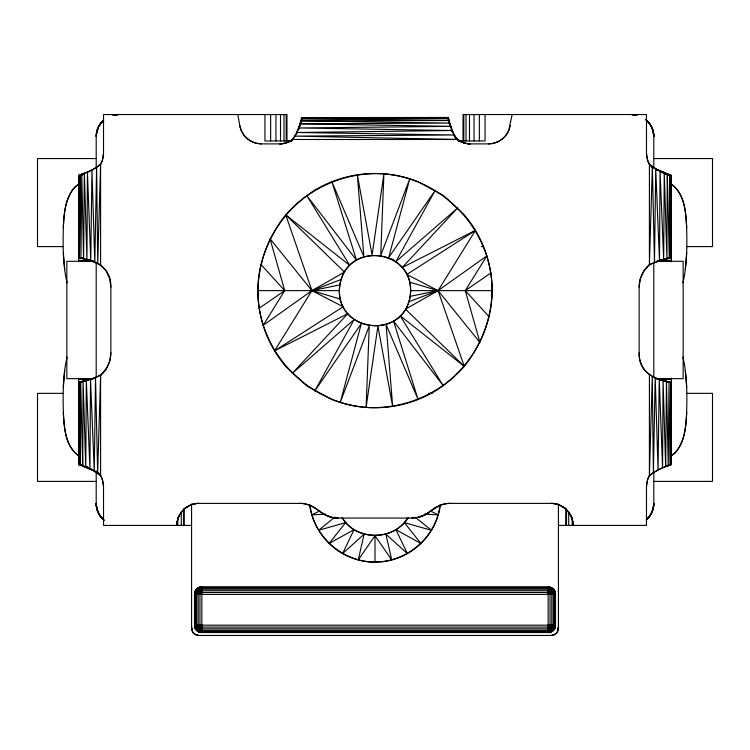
<?xml version="1.0" encoding="UTF-8"?>
<svg xmlns="http://www.w3.org/2000/svg" width="750" height="750" viewBox="0 0 750 750"><rect width="100%" height="100%" fill="white"/><g stroke="black" fill="none" stroke-linecap="round" stroke-linejoin="round"><path stroke-width="1.12" d="M449.738 125.391L448.369 117.591L301.631 117.591C299.494 125.775 297.516 135.553 290.597 140.953A22.387 22.387 0 0 1 279.619 143.887L261.45 143.887L256.2 143.241A21.872 21.872 0 0 1 243.825 135.047L241.275 130.659L239.766 125.644L237.834 114.534M548.156 589.191L201.844 589.191L198.806 591.337L196.537 594.375C191.175 594.534 198.216 585.619 201.844 587.034L201.844 632.531C195.591 632.062 197.475 626.812 201.844 625.191C191.756 622.875 199.809 637.866 201.844 630.375L197.166 628.781L194.597 625.191C194.569 628.725 198.797 630.431 201.844 630.375L548.156 630.375L552.3 625.191C559.453 623.634 552.384 633.994 548.156 632.531L548.156 587.034C551.428 586.303 558.291 592.359 553.341 594.375L548.156 592.753L548.156 591.469L551.616 588.403L548.156 587.034L201.844 587.034L198.947 587.634A7.266 7.266 0 0 0 195.328 591.028L194.512 594.375L194.512 625.191C194.466 629.091 197.906 632.644 201.844 632.531L548.156 632.531L551.053 631.931A7.266 7.266 0 0 0 554.672 628.538L555.487 625.191L555.487 594.375L554.888 591.478A7.266 7.266 0 0 0 551.503 587.859L548.156 587.034L548.156 590.231L553.341 594.375L553.341 625.191M191.578 525.403L103.528 525.403L103.528 486.581L102.216 479.072L100.594 475.603L94.284 471.047L80.325 465.15L80.578 381.881C87.431 380.287 94.181 378.188 100.594 375.291C106.931 369.637 110.906 361.537 110.869 352.987L110.869 286.959C111.225 266.812 95.138 260.55 78.591 257.606L78.9 175.256L88.331 171.834L97.013 167.203L100.594 164.344L102.216 160.875L103.528 153.366L103.528 114.534L286.959 114.534L286.959 140.953L291.469 140.972M458.531 140.972L463.041 140.953L463.041 114.534L646.472 114.534L646.472 153.366L647.784 160.875L649.406 164.344L655.716 168.9L669.675 174.797L669.422 258.066C662.569 259.659 655.819 261.759 649.406 264.656C643.069 270.309 639.094 278.409 639.131 286.959L639.131 352.987C638.775 373.134 654.862 379.397 671.409 382.331L671.1 464.681L661.669 468.113L652.987 472.744L649.406 475.603L647.784 479.072L646.472 486.581L646.472 525.403L558.422 525.403M639.131 286.959L640.341 278.625L643.856 270.984L649.406 264.656L659.428 260.85L670.922 257.738L671.1 175.256L656.981 169.603L649.406 164.344A22.387 22.387 0 0 1 646.472 153.366M103.528 486.581A22.387 22.387 0 0 0 100.594 475.603L93.019 470.344L82.734 465.966L83.081 381.272L85.753 467.062L86.325 380.419L89.944 468.834L90.506 379.172L94.284 471.047L95.522 377.419L97.65 473.194L100.594 375.291L106.144 368.962L109.659 361.322L110.869 352.987M664.462 173.4L667.266 173.981L666.919 258.675L664.247 172.875L663.675 259.528L660.056 171.113L659.494 260.775L655.716 168.9L654.478 262.528L652.35 166.753L649.406 264.656L649.406 164.344M301.613 119.878L301.631 117.591L448.369 117.469M110.869 286.959L109.659 278.625L106.144 270.984L100.594 264.656L90.825 260.925L79.172 257.756L80.006 174.909L91.941 170.175L100.594 164.344A22.387 22.387 0 0 0 103.528 153.366M639.131 352.987C639.056 369.797 651.384 378.844 666.469 381.103L665.653 466.537L658.059 469.772L649.406 475.603A22.387 22.387 0 0 0 646.472 486.581M197.194 625.191L199.069 627.994L201.844 630.375L198.384 630.534L195.806 629.212L195.562 625.191L194.972 627.647L195.928 628.903L198.234 630.131L201.844 630.375L200.062 625.191L197.194 625.191C193.181 628.078 199.106 634.884 201.844 630.375L198.497 625.191L196.781 625.875L198.759 628.284L201.844 630.375C200.072 635.513 193.641 628.359 194.512 625.191L555.487 625.191C555.553 629.119 552.056 632.559 548.156 632.531C552.9 633.178 553.781 626.409 548.812 626.503L548.156 627.094L201.844 627.094C197.156 626.4 197.334 632.962 201.844 632.278L549.731 632.306L553.594 630.103M301.425 120.862L301.631 117.591L448.406 117.984L301.453 118.706L448.969 120.506C451.331 127.659 453.094 136.303 459.403 140.953A22.387 22.387 0 0 0 470.381 143.887L488.55 143.887L493.744 143.25L498.506 141.497A21.872 21.872 0 0 0 508.697 130.706L512.166 114.534M300.909 123.131L300.947 120.816L448.969 120.506L448.369 117.591L448.369 120.9M300.056 125.925L300.947 120.816L449.691 123.075L300.094 123.787L296.822 132.487L292.828 139.481L288.778 141.891L284.306 143.381L279.619 143.887A21.984 21.984 0 0 0 292.828 139.481L457.172 139.481A21.984 21.984 0 0 0 470.381 143.887C464.091 143.644 457.022 141.3 454.181 135.216L457.172 139.481L294.966 136.134L454.387 134.981L296.822 132.487L452.306 130.519L298.688 127.969L450.741 126.356L300.094 123.787L300.234 125.953M194.756 625.191L194.756 594.375C194.166 590.4 198.084 587.062 201.844 587.034C197.1 586.388 196.219 593.156 201.188 593.062L201.844 592.472L548.156 592.472M550.05 625.191L550.05 594.375L549.459 593.719C549.253 588.778 556.359 589.575 555.244 594.375L555.244 625.191C556.069 629.241 551.681 631.987 548.156 630.375L548.972 625.191L548.156 625.191L548.812 626.503M63.328 412.303C64.228 427.331 65.1 446.119 78.591 455.606C65.044 446.231 64.144 427.303 63.328 412.303C62.953 393.816 62.756 375.188 67.106 357.075M686.672 227.644C685.772 212.616 684.9 193.828 671.409 184.341C684.956 193.716 685.856 212.644 686.672 227.644C687.047 246.131 687.244 264.759 682.894 282.872M63.328 387.422L64.744 370.575M686.672 252.525L685.256 269.363M191.578 503.953L191.578 628.125L192.487 631.65A7.191 7.191 0 0 0 195.712 634.725L198.909 635.466L551.091 635.466C555.956 635.428 559.35 630.309 558.422 625.688M298.828 129.422L298.931 127.303M63.328 227.644C63.778 213.741 65.334 198.572 74.381 187.359C74.634 186.797 80.494 183.422 78.591 184.341C65.1 193.828 64.228 212.616 63.328 227.644C62.916 246.141 62.775 264.759 67.106 282.872M686.672 412.303C686.222 426.206 684.666 441.375 675.619 452.578C675.366 453.141 669.506 456.525 671.409 455.606C684.9 446.119 685.772 427.331 686.672 412.303C687.084 393.806 687.225 375.188 682.894 357.075M548.156 591.469L553.341 594.375L552.506 589.688L551.616 588.403L548.137 587.25L551.55 589.734L553.341 594.375L548.156 593.559L548.953 592.941C549.459 587.766 556.434 589.669 555.487 594.375L194.512 594.375C193.959 591.112 199.819 584.194 201.844 589.191L201.028 594.375L200.409 593.578C196.369 593.353 196.172 587.606 200.269 587.259M553.069 588.928L554.822 591.6L553.341 594.375L551.194 591.337L548.156 589.069C550.941 586.219 554.728 589.462 555.272 592.594M102.647 120.984L99.141 125.541L96.947 130.856L96.197 136.547C96.159 130.612 98.7 124.856 102.919 120.712C98.681 124.828 96.188 130.641 96.197 136.547L96.197 168.019M550.05 594.375C549.366 589.856 555.928 589.678 555.244 594.375C555.047 591.769 551.409 590.85 551.278 593.981L550.05 594.375L550.688 593.888C550.678 590.194 555.525 590.916 555.244 594.375M551.822 625.191L551.822 594.375L553.162 592.472L554.503 594.375L554.503 625.191M653.663 505.856L653.053 509.091L653.803 503.4C653.841 509.325 651.3 515.091 647.081 519.225C651.319 515.119 653.812 509.306 653.803 503.4L653.803 470.963M198.713 587.766L201.844 589.191L198.938 594.375C196.5 592.969 195.497 589.275 198.497 587.85M549.562 632.241L548.156 630.375L551.062 625.191C553.5 626.597 554.503 630.291 551.503 631.716M198.15 593.494L201.844 589.191L197.981 588.956L195.984 590.466L195.928 592.134L196.866 593.784L197.7 594.375L198.15 593.494L200.222 594.375L201.844 589.191L197.203 590.981L194.728 594.384L195.562 590.569M554.438 628.987L555.272 625.181L552.797 628.584L548.156 630.375C552.272 635.259 555.309 625.247 548.888 625.875L548.156 625.191M551.138 587.953L548.137 588.441L551.034 590.634L553.341 594.375C554.128 591.066 552.178 586.509 548.137 587.25L549.328 587.128M339.384 290.625C340.969 240.122 416.588 246.075 410.194 296.353C402.366 342.347 332.503 330.938 339.872 284.803C347.653 238.922 417.375 250.303 410.128 296.447C403.331 338.841 339.356 333.647 339.384 290.625L257.897 290.625C257.691 350.569 306.356 402.769 366.103 407.4C403.134 409.772 439.809 394.163 464.297 366.394C481.5 344.784 491.559 318.309 492.103 290.625C492.309 230.681 443.644 178.481 383.897 173.85C346.866 171.478 310.191 187.088 285.703 214.856C268.5 236.466 258.441 262.941 257.897 290.625A116.991 116.991 0 0 0 285.675 366.366L306.75 385.819L331.894 399.506A117.122 117.122 0 0 0 435.262 391.041C469.387 369.666 492.141 331.144 492.103 290.625A116.991 116.991 0 0 0 464.325 214.884L443.25 195.431L418.106 181.744A117.122 117.122 0 0 0 314.691 190.209M558.422 503.953L558.422 628.125L557.681 631.322A7.191 7.191 0 0 1 554.616 634.547L551.091 635.466M257.897 290.625C257.859 250.097 280.613 211.594 314.728 190.2M197.7 631.256L196.659 628.856L198.272 626.991L201.844 625.191M196.781 589.116L198.759 588.488L201.844 589.191L197.869 591.103L195.253 594.403L195 592.041L196.547 590.381L201.844 589.191L197.803 588.356M197.166 628.781L197.203 629.747M201.844 628.856L200.578 630.3L201.844 631.547L548.156 631.547L550.05 630.197L548.156 628.856L201.844 628.856L199.95 630.197L201.844 631.547L201.206 630.356L201.844 628.856L201.009 628.397C198.562 628.65 199.153 631.987 201.459 631.819L201.844 632.278L201.188 632.381M548.991 631.734L548.156 631.547L549.422 630.3L548.353 629.409L548.156 627.094C552.666 626.4 552.844 632.962 548.156 632.278C550.753 632.081 551.672 628.444 548.541 628.312M551.85 626.072L549.778 625.191L548.156 630.375L552.131 628.462L554.747 625.163L554.878 628.031M548.156 587.288L201.844 587.288C197.156 586.603 197.334 593.166 201.844 592.472L201.206 589.209L201.844 588.019L548.156 588.019M548.156 628.856L548.794 630.356L548.156 631.547M196.697 503.522A22.819 22.819 0 0 1 198.909 503.4C187.134 503.325 176.831 513.628 176.906 525.403C176.662 513.619 187.172 503.259 198.909 503.4L299.494 503.4A30.103 30.103 0 0 1 301.406 503.466M176.906 525.403C176.925 516.272 182.972 507.722 191.578 504.656A22.819 22.819 0 0 1 195.6 503.663M96.562 133.406L98.569 126.544L103.744 120.131M653.803 503.4C653.644 509.597 651.112 515.831 646.256 519.816M558.244 629.653L558.422 628.125M557.719 631.097L558.056 628.462M194.512 594.375C194.484 590.447 197.925 587.016 201.844 587.034M555.487 625.191C555.516 629.119 552.075 632.55 548.156 632.531M194.728 594.384L194.728 592.688M555.272 625.181C555.966 628.997 551.269 630.788 548.156 630.375L551.194 628.228L553.462 625.191L554.569 628.172M450.019 125.456L449.738 123.225L452.316 131.719L451.134 129.084L455.616 137.756L454.659 136.5M297.113 133.181L297.459 131.062M439.922 504.862C436.866 536.878 406.762 562.078 375 562.097C343.238 562.078 313.134 536.878 310.078 504.862M96.338 134.091L96.947 130.856M549.844 587.259L548.128 587.784L551.428 590.4L553.341 594.375C554.653 591.216 552.909 587.053 549.056 587.147M194.728 625.725L194.728 626.953L194.841 625.191L197.25 628.434L201.844 630.375C198.45 633.722 194.184 628.931 194.512 625.191L195.113 628.088A7.266 7.266 0 0 0 198.497 631.706L201.844 632.531L200.409 632.344M549.628 589.978L548.156 590.231L550.744 588.019L552.647 590.709L553.341 594.375L554.044 591.281L553.416 589.312M551.278 593.981L552.872 594.272L553.322 593.738L554.503 594.375L554.7 593.541M195.544 590.916L198.272 589.312L201.844 589.191L197.653 591.928L196.537 594.375L195 592.041L194.972 593.634M557.878 627.759L557.784 628.594M96.75 131.634L99.141 125.541M653.25 508.313L650.859 514.406L647.353 518.962M510.234 125.644C508.406 135.909 498.975 143.841 488.55 143.887M548.156 592.753L549.028 590.681M551.822 594.375C552.263 593.616 554.391 592.087 553.341 594.375M650.859 514.406L652.612 510.159M195.544 626.653L196.406 625.191L196.781 625.875M553.678 629.841L554.072 627.422L552.3 625.191L552.553 626.663M196.547 590.381L195.928 592.134L195.431 591.394M553.612 593.888L554.175 590.325L550.388 588.459L552.797 588.853M553.453 629.184L554.072 627.422L554.503 627.788L554.119 628.65L553.387 628.116M551.55 589.734L552.141 589.069M553.219 630.45L551.241 631.078L548.156 630.375L551.887 628.078L554.081 625.181L554.803 627.384L553.772 628.528L551.25 629.888L548.156 630.375L552.197 631.209M98.456 126.834L103.087 120.534M651.544 513.113L646.912 519.412M196.509 593.353L195.919 594.384L195.197 592.181L196.228 591.038L201.216 589.153M274.547 350.859L311.925 290.625L344.494 272.091L285.703 214.856L311.925 290.625L343.153 306.778L274.547 350.859L347.841 313.678L292.191 373.434L354.159 319.556L314.691 391.05L361.322 323.625L340.238 402.459L369.272 325.819L366.103 407.4L377.906 326.137L392.662 406.406L386.109 324.572L418.106 399.506L393.534 321.131L443.306 385.772L400.181 315.806L464.297 366.394L438.075 290.625L406.847 274.472L475.453 230.391L438.075 290.625L405.506 309.159L464.297 366.394M197.803 626.287L198.497 625.191M201.009 628.397L201.844 627.094L200.438 626.634M407.475 518.072C393.844 541.05 356.156 541.05 342.525 518.072M415.106 517.172L431.466 530.297L404.391 522.628L420.928 543.497L395.953 529.688L407.4 553.594L385.894 534.15L391.744 559.931L375 535.678L358.256 559.931L364.106 534.15L342.6 553.594L354.047 529.688L329.072 543.497L345.609 522.628L318.534 530.297L334.894 517.172M550.378 587.372L549.9 588.075M197.166 590.016L196.659 590.709L197.203 590.981M552.834 629.55L553.341 628.856L552.797 628.584M408.197 517.688C394.059 541.059 355.875 541.378 342.075 517.603M195.431 627.131L195.806 629.212M85.537 466.537L78.9 464.681L78.591 382.331C88.181 379.462 99.787 378.591 105.788 369.572M554.456 628.65L551.728 630.253L548.156 630.375M201.459 591.253C199.153 591.422 198.562 588.084 201.009 587.831L201.844 588.019L200.597 589.425L201.844 590.709L548.156 590.709M549.487 587.803L550.481 587.522M341.053 279.516L311.925 290.625L263.147 325.35L284.728 290.625L270.019 238.734L311.925 290.625L340.331 299.091M408.947 301.734L438.075 290.625L486.853 255.9L465.272 290.625L479.981 342.516L438.075 290.625L409.669 282.159M201.844 627.094C198.15 627.609 197.841 632.175 201.844 632.278M259.209 308.241L284.728 290.625L260.85 264.394M490.791 273.009L465.272 290.625L489.15 316.856M436.969 506.691L425.231 514.772L418.753 517.219L411.684 518.072L338.316 518.072C323.25 518.934 314.559 502.556 299.494 503.4M100.594 264.656L100.594 164.344L97.725 263.391L96.609 167.494L94.809 262.256L91.941 170.175L90.75 260.85L87.431 172.209L86.944 259.706L84.347 173.409L83.597 258.806L81.778 174.319L80.953 258.159L80.006 174.909L78.591 175.472L78.591 261.797M649.406 375.291L649.406 475.603L652.275 376.556L653.391 472.444L655.191 377.691L658.059 469.772L659.25 379.088L662.569 467.738L663.056 380.241L665.653 466.537L671.409 464.475L671.409 378.15M196.547 628.322L195.928 628.903L195.497 627.788L196.613 629.419M201.009 587.831L201.844 587.288L200.438 587.325M548.719 630.15L549.206 629.794M194.841 625.191L194.972 627.647M475.453 230.391L402.159 267.572L457.809 207.816L395.841 261.694L435.309 190.2L388.678 257.625L409.762 178.791L380.728 255.431L383.897 173.85L372.094 255.113L357.338 174.844L363.891 256.678L331.894 181.744L356.466 260.119L306.694 195.478L349.819 265.444L285.703 214.856M549.459 593.719L548.156 594.375L548.953 592.941L548.522 591.609M319.8 510.928L311.7 514.866L325.566 514.191M79.022 455.728L78.591 455.925L79.491 455.831M670.978 184.219L671.409 184.012L670.509 184.116M573.094 525.403C573.075 516.272 567.028 507.722 558.422 504.656A22.819 22.819 0 0 0 551.091 503.4C562.866 503.325 573.169 513.628 573.094 525.403C573.244 513.666 562.875 503.156 551.091 503.4L450.506 503.4A30.103 30.103 0 0 0 440.4 505.191L436.012 507.234L431.1 510.731A29.147 29.147 0 0 1 411.684 518.072M549.938 632.306L550.922 631.866M197.447 630.872L201.844 630.375L197.981 628.266L195.562 625.191M418.688 517.219C430.022 514.069 437.841 502.603 450.506 503.4M200.719 589.678L201.319 589.462M195.919 629.513L198.112 630.806L201.844 630.375M199.088 594.009L200.409 593.578L201.844 594.375L201.188 593.062M550.913 625.556L549.591 625.988L548.972 625.191M201.844 587.288C198.394 587.006 197.672 591.853 201.366 591.834L201.844 592.472M548.156 632.278C551.606 632.559 552.328 627.712 548.634 627.731L548.156 627.094M78.591 382.341L80.578 381.881L82.725 465.956M667.406 257.794L671.409 257.606L671.1 175.256L665.259 174.131L667.266 173.981L669.422 258.066L671.409 257.606M311.925 290.625L339.806 284.897M410.194 296.353L438.075 290.625M113.578 115.088L118.209 114.534L113.653 115.134M553.134 625.781L553.837 625.65M113.259 115.097L115.716 114.675M200.719 630.712L201.319 630.609M670.922 257.738L667.509 257.728L670.922 257.738L669.666 174.797L667.744 175.087L671.409 175.472L671.409 261.797M93.028 261.047L90.825 260.925L92.953 260.625M88.781 467.944L85.866 467.109L87.412 466.931M201.844 588.019L199.95 589.359L201.844 590.709M113.766 114.966L118.209 114.534A22.819 22.819 0 0 0 112.866 115.209M201.206 589.209L200.578 589.266L201.844 589.191M659.184 259.969L663.694 259.584L661.631 259.425M88.566 380.166L86.306 380.363L88.369 380.512M657.141 260.991L659.428 260.85L657.459 260.709M90.572 379.097L92.859 378.956M83.888 174.216L81.647 174.356L83.953 174.347M666.112 465.731L668.353 465.591L666.159 465.487M660.769 380.325L663.066 380.184L660.759 380.081M89.4 468.581L90.891 468.581M664.144 381.169L671.409 382.341M664.678 258.759L666.994 258.712L664.847 258.647M86.231 381.337L83.006 381.234L85.322 381.188M80.494 381.863L82.706 381.816M548.888 587.503L549.928 587.484M88.612 380.334L86.306 380.363L88.575 380.363M666.881 381.797L669.131 381.769L666.947 381.713M78.591 257.606L82.538 257.728M666.047 465.591L668.353 465.591M301.453 118.706L448.528 118.641L448.669 120.525M291.872 140.953L264.947 140.953L264.947 114.534M458.128 140.953L485.053 140.953L485.053 114.534M96.197 158.559L37.5 158.559L37.5 246.6L62.991 246.6M653.803 158.559L712.5 158.559L712.5 246.6L687.009 246.6M650.578 166.013L652.987 167.578L651.553 166.537M655.969 169.603L658.397 170.775M662.166 172.828L664.134 172.828L660.244 171.722M665.681 173.981L667.266 173.981M82.247 174.919L79.95 174.919L82.191 174.975M667.866 174.797L669.675 174.797M481.303 246.6L483.637 246.6M78.9 175.256L79.209 257.756L82.584 257.766M664.753 258.712L666.994 258.712M78.591 260.456L89.878 260.456M660.122 260.456L671.409 260.456M78.591 260.878L89.878 260.878M90.825 260.925L92.897 260.925M660.122 260.878L671.409 260.878M92.812 261.281L66.844 261.281L66.844 378.666L93.938 378.666M657.188 261.281L683.156 261.281L683.156 378.666L656.062 378.666M410.616 290.625L492.103 290.625M78.591 379.069L91.003 379.069M657.103 379.022L671.409 379.069M78.591 379.491L91.003 379.491M658.997 379.491L671.409 379.491M660.891 380.184L663.066 380.184M664.294 381.103L666.469 381.103L668.222 465.628L669.047 381.788L669.994 465.038L670.791 382.191L671.1 464.681L668.878 464.681L671.1 464.681M83.006 381.234L86.372 381.234M666.844 381.769L669.131 381.769M62.991 393.347L37.5 393.347L37.5 481.388L96.197 481.388M428.738 393.347L432.244 393.347M687.009 393.347L712.5 393.347L712.5 481.388L653.803 481.388M81.122 464.681L78.591 464.475L78.591 378.15M85.866 467.109L87.834 467.109M651.891 167.578L653.541 167.578L656.981 169.603M98.109 472.369L96.459 472.369L95.278 471.131M79.172 257.756L82.425 257.822M80.963 464.747L78.9 464.681L79.116 382.209L80.334 465.15L83.634 465.647M664.181 381.019L666.469 381.103M86.934 259.762L90.394 259.922M424.434 514.191L438.3 514.866L430.2 510.928M81.131 464.803L78.9 464.681L80.334 465.15M656.972 378.9L659.175 379.022M636.741 115.097L631.791 114.534L636.347 115.134M551.072 589.144L552.506 589.688M548.794 630.356L549.422 630.403M553.322 593.738L553.369 593.109L553.5 593.784M94.931 262.322L96.994 262.538M653.006 377.409L655.069 377.625M637.041 115.153L631.791 114.534A22.819 22.819 0 0 1 635.925 114.938M198.909 635.466C195.066 635.4 191.625 631.978 191.578 628.125M450.159 126.581L450.844 126.666M387.047 258.066L389.241 258.356M548.156 587.034C552.075 587.016 555.516 590.447 555.487 594.375L555.206 592.969M201.844 632.531L198.178 631.547M261.45 143.887C251.025 143.841 241.594 135.909 239.766 125.644M200.578 630.197L201.216 630.309M634.284 114.675L636.422 115.088M198.713 625.697L200.269 626.025M548.634 630.656L549.225 630.788M391.716 258.984L393.788 259.669M94.519 470.869L91.603 469.163M324.713 514.725L331.312 517.219M199.397 632.016L200.222 632.362M200.775 629.812L201.366 630.066M99.169 473.934L97.013 472.369L99.422 473.934L97.556 472.369M645.919 119.662C650.803 123.937 653.738 130.041 653.803 136.547C653.869 130.209 650.916 124.05 646.181 119.887C650.906 124.088 653.841 130.209 653.803 136.547L653.803 168.019M104.081 520.284C99.262 516.028 96.094 509.897 96.197 503.4C96.319 509.728 99.037 515.887 103.819 520.059C99.094 515.859 96.159 509.738 96.197 503.4L96.197 470.963M192.384 628.913L192.45 628.631M553.744 593.297L554.503 594.375M196.163 629.803L196.866 630.544M196.613 591.45L195.881 590.916L195.544 592.622M646.05 119.784C650.878 123.984 653.812 130.125 653.803 136.547L652.95 130.509M103.95 520.163C99.122 515.953 96.188 509.822 96.197 503.4L97.05 509.438M554.456 626.934L555 627.525L555.028 625.931M647.353 120.984L650.859 125.541L653.053 130.856M102.647 518.962L99.141 514.406L97.387 510.159M554.175 590.325L554.681 591.019M455.616 137.756L454.181 135.216L454.181 135.872M452.447 130.828L453.834 134.334M192.159 628.35L192.562 629.363L191.934 630.253L191.859 628.481M554.822 591.6L555.487 594.375M195.544 628.509L195 626.409M194.953 626.962L195.272 628.162M303.309 503.653A30.103 30.103 0 0 1 309.6 505.191C312.169 522.159 321.291 537.722 334.716 548.381A66.037 66.037 0 0 0 369.909 561.919L382.35 561.684A65.794 65.794 0 0 0 418.35 545.878A66.037 66.037 0 0 0 440.391 505.191M548.616 588.684L548.747 589.397M491.381 294.844L491.766 297.028M197.447 592.903L197.7 594.375M685.256 370.575L686.672 387.422M64.744 269.363L63.328 252.525M449.269 123.347L448.941 120.384L448.941 122.925M558.356 590.7L558.422 591.441L558.384 590.625M300.947 120.816L301.003 123M191.578 625.688L191.672 629.203M194.597 625.191L194.625 626.091M448.425 120.806L448.369 117.591L448.509 120.412M653.803 262.444L653.803 377.503M572.212 517.294L572.212 525.403M568.706 511.509L568.706 525.403M566.512 509.194L566.512 525.403M565.763 508.031L565.763 525.403M479.353 114.534L479.353 140.953M474.047 114.534L474.047 140.953M469.491 114.534L469.491 140.953M465.994 114.534L465.994 140.953M463.791 114.534L463.791 140.953M375 535.678L375 562.097M301.631 117.487L301.631 120.9M286.209 114.534L286.209 140.953M284.006 114.534L284.006 140.953M280.509 114.534L280.509 140.953M275.953 114.534L275.953 140.953M270.647 114.534L270.647 140.953M199.95 594.375L199.95 625.191M198.178 594.375L198.178 625.191M196.659 594.375L196.659 625.191M195.497 594.375L195.497 625.191M184.238 508.031L184.238 525.403M183.488 509.194L183.488 525.403M181.294 511.509L181.294 525.403M177.797 517.294L177.797 525.403M100.594 375.291L100.594 475.603M96.197 262.444L96.197 377.503M309.6 505.191A30.075 30.075 0 0 1 318.9 510.731A29.147 29.147 0 0 0 338.316 518.072M663.694 259.584L661.388 259.613L663.694 259.584"/></g></svg>
